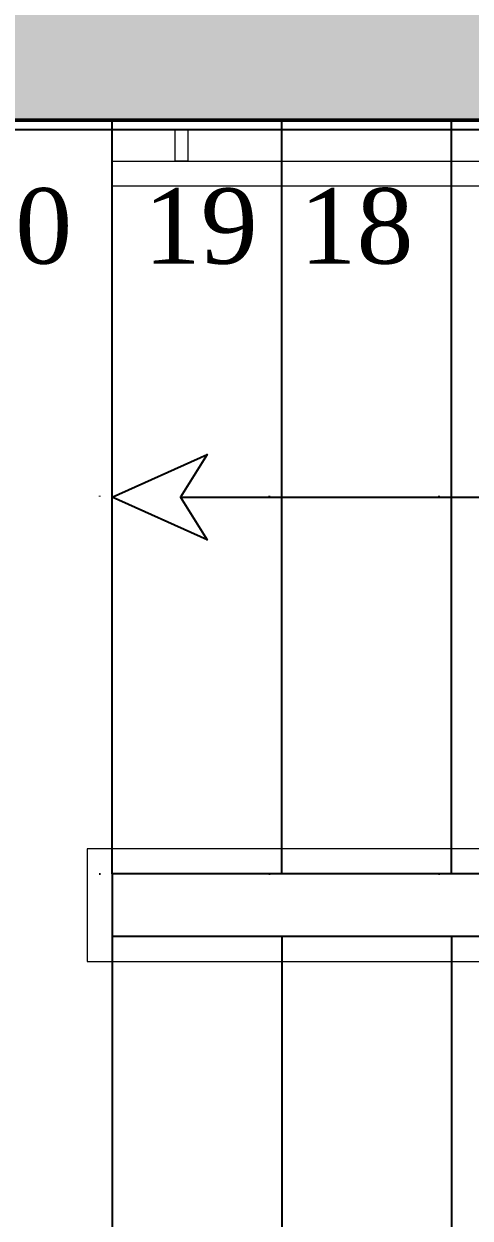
# Model space of a CAD drawing. Extents: x 820 to 5791, y 1495 to 5010.
# Drawn here: x 2857.3 to 2928.3, y 3006.7 to 3196.8 of the extents above; entities that cross this region are included whole.
import ezdxf

# ---------------------------------------------------------------- set-up
doc = ezdxf.new("R2010")
doc.units = 0
doc.header["$LTSCALE"] = 20
doc.linetypes.add('ACAD_ISO07W100', pattern=[3, 0, -3])
doc.layers.get('0').update_dxf_attribs({"linetype": 'CONTINUOUS', "lineweight": 15})
for name, color, linetype in [('2_V_Wall_Decorative Brick', 80, 'CONTINUOUS'), ('MERDİVEN', 146, 'CONTINUOUS'), ('TARAMA', 8, 'CONTINUOUS'), ('YAZI', 150, 'CONTINUOUS')]:
    doc.layers.add(name, color=color, linetype=linetype)
for name, color, linetype, lineweight in [('3_V_Profile_Metal', 141, 'CONTINUOUS', 15), ('_00_TT_PLASTER INTERIOR', 60, 'CONTINUOUS', 0), ('KOLON', 7, 'CONTINUOUS', 50)]:
    doc.layers.add(name, color=color, linetype=linetype, lineweight=lineweight)
doc.layers.add('_00_TT_AREA', color=140, linetype='CONTINUOUS', plot=False)
doc.styles.add('TİMES', font='times.ttf')

# ---------------------------------------------------------------- blocks, each defined once
blk = doc.blocks.new('merdşşnebvv')
at = {"layer": 'MERDİVEN', "color": 31, "linetype": 'ACAD_ISO07W100', "lineweight": 25}
for p, q in [((26712.99, 4794.41), (26712.99, 4914.41)), ((26739.99, 4794.41), (26739.99, 4914.41)), ((26766.99, 4794.41), (26766.99, 4914.41)), ((26716.99, 4784.49), (26716.99, 4664.49)), ((26743.99, 4784.49), (26743.99, 4664.49)), ((26770.99, 4784.49), (26770.99, 4664.49))]:
    blk.add_line(p, q, dxfattribs=at)
at = {"layer": 'MERDİVEN', "lineweight": 25}
for p, q in [((26714.99, 4794.41), (26714.99, 4914.41)), ((26741.99, 4794.41), (26741.99, 4914.41)), ((26768.99, 4794.41), (26768.99, 4914.41)), ((26714.99, 4784.49), (26714.99, 4664.49)), ((26741.99, 4784.49), (26741.99, 4664.49)), ((26768.99, 4784.49), (26768.99, 4664.49))]:
    blk.add_line(p, q, dxfattribs=at)
at = {"layer": 'MERDİVEN', "color": 61}
blk.add_line((26758.11, 4724.49), (26465.7, 4724.49), dxfattribs=at)
at = {"layer": 'MERDİVEN', "lineweight": 25}
blk.add_lwpolyline([(26768.99, 4794.41), (26525.7, 4794.41), (26525.7, 4784.49), (26768.99, 4784.49)], close=True, dxfattribs=at)
at = {"layer": 'MERDİVEN', "color": 61}
blk.add_lwpolyline([(26758.11, 4724.49), (26753.9, 4731.27), (26768.99, 4724.49), (26753.9, 4717.7), (26758.11, 4724.49), (26756.91, 4724.49)], dxfattribs=at)
at = {"layer": 'YAZI', "color": 0, "style": 'TİMES'}
for s, p in [('18', (26739.18, 4687.31)), ('19', (26763.97, 4687.31)), ('20', (26793.49, 4687.31))]:
    blk.add_text(s, height=12, rotation=180, dxfattribs=at).set_placement(p)
blk = doc.blocks.new('HGKJHK')
at = {"layer": '3_V_Profile_Metal'}
for points in [[(-16213.13, 2258.9), (-16213.13, 2510.19), (-16195.2, 2510.19), (-16195.2, 2258.9)], [(-16322.63, 2243.9), (-16318.63, 2243.9), (-16318.63, 2506.19), (-16322.63, 2506.19)], [(-16209.13, 2262.9), (-16209.13, 2506.19), (-16199.2, 2506.19), (-16199.2, 2262.9)], [(-16327.63, 2496.19), (-16327.63, 2494.19), (-16322.63, 2494.19), (-16322.63, 2496.19)]]:
    blk.add_lwpolyline(points, close=True, dxfattribs=at)

msp = doc.modelspace()

# ---------------------------------------------------------------- hatches: boundary and pattern name
at = {"layer": 'TARAMA'}
h = msp.add_hatch(dxfattribs=at)
h.set_pattern_fill('ANSI33', color=256)
h.set_pattern_definition([(45, (5164.587, -4629.65), (-4.490128, 4.490128), []), (45, (5169.077, -4629.65), (-4.490128, 4.490128), [3.175, -1.5875])])
h.paths.add_polyline_path([(3254.38, 3493.04), (3254.38, 3468.04), (3029.38, 3468.04), (3029.38, 3206.47), (3229.59, 3206.47), (3254.59, 3206.47), (3254.59, 3181.47), (3254.59, 2931.47), (3254.59, 2906.47), (3229.59, 2906.47), (2869.59, 2906.47), (2869.59, 2931.47), (3229.59, 2931.47), (3229.59, 3181.47), (3029.38, 3181.47), (3004.38, 3181.47), (2754.59, 3181.47), (2729.59, 3181.47), (2729.59, 3206.47), (2729.59, 3561.47), (2754.59, 3561.47), (2754.59, 3206.47), (3004.38, 3206.47), (3004.38, 3468.04), (3004.38, 3493.04), (3004.38, 3682.04), (3004.38, 3707.04), (3029.38, 3707.04), (3254.38, 3707.04), (3254.38, 3682.04), (3029.38, 3682.04), (3029.38, 3493.04)])

# ---------------------------------------------------------------- linework, layer by layer
at = {"layer": '_00_TT_AREA'}
msp.add_lwpolyline([(2861.67, 2927.98), (2868.09, 2927.97), (2868.09, 2932.97), (3228.09, 2932.97), (3228.09, 3179.97), (2751.09, 3179.97), (2751.09, 3161.74), (2730.28, 3161.74), (2730.28, 3067.21), (2751.09, 3067.22), (2751.09, 2988.05), (2761.09, 2988.05), (2761.09, 2928.05), (2767.15, 2928.05), (2767.15, 2906.55), (2861.67, 2906.55), (2861.67, 2927.98)], dxfattribs=at)
at = {"layer": '_00_TT_PLASTER INTERIOR'}
msp.add_lwpolyline([(2751.09, 3161.74), (2751.09, 3179.97), (3228.09, 3179.97), (3228.09, 2932.97), (2868.06, 2932.97), (2868.16, 2928.05), (2861.67, 2928.05)], dxfattribs=at)
at = {"layer": 'KOLON'}
msp.add_lwpolyline([(3254.59, 3206.47), (3254.59, 3181.47), (3254.59, 2931.47), (3254.59, 2906.47), (3229.59, 2906.47), (2869.59, 2906.47), (2869.59, 2931.47), (3229.59, 2931.47), (3229.59, 3181.47), (3029.38, 3181.47), (3004.38, 3181.47), (2754.59, 3181.47), (2729.59, 3181.47), (2729.59, 3206.47)], dxfattribs=at)

# ---------------------------------------------------------------- block references
at = {"rotation": 180}
msp.add_blockref('merdşşnebvv', (29640.38, 7845.96), dxfattribs=at)
at = {"layer": '2_V_Wall_Decorative Brick', "xscale": -1, "rotation": 90}
msp.add_blockref('HGKJHK', (5377.59, -13147.66), dxfattribs=at)

doc.saveas('drawing.dxf')
